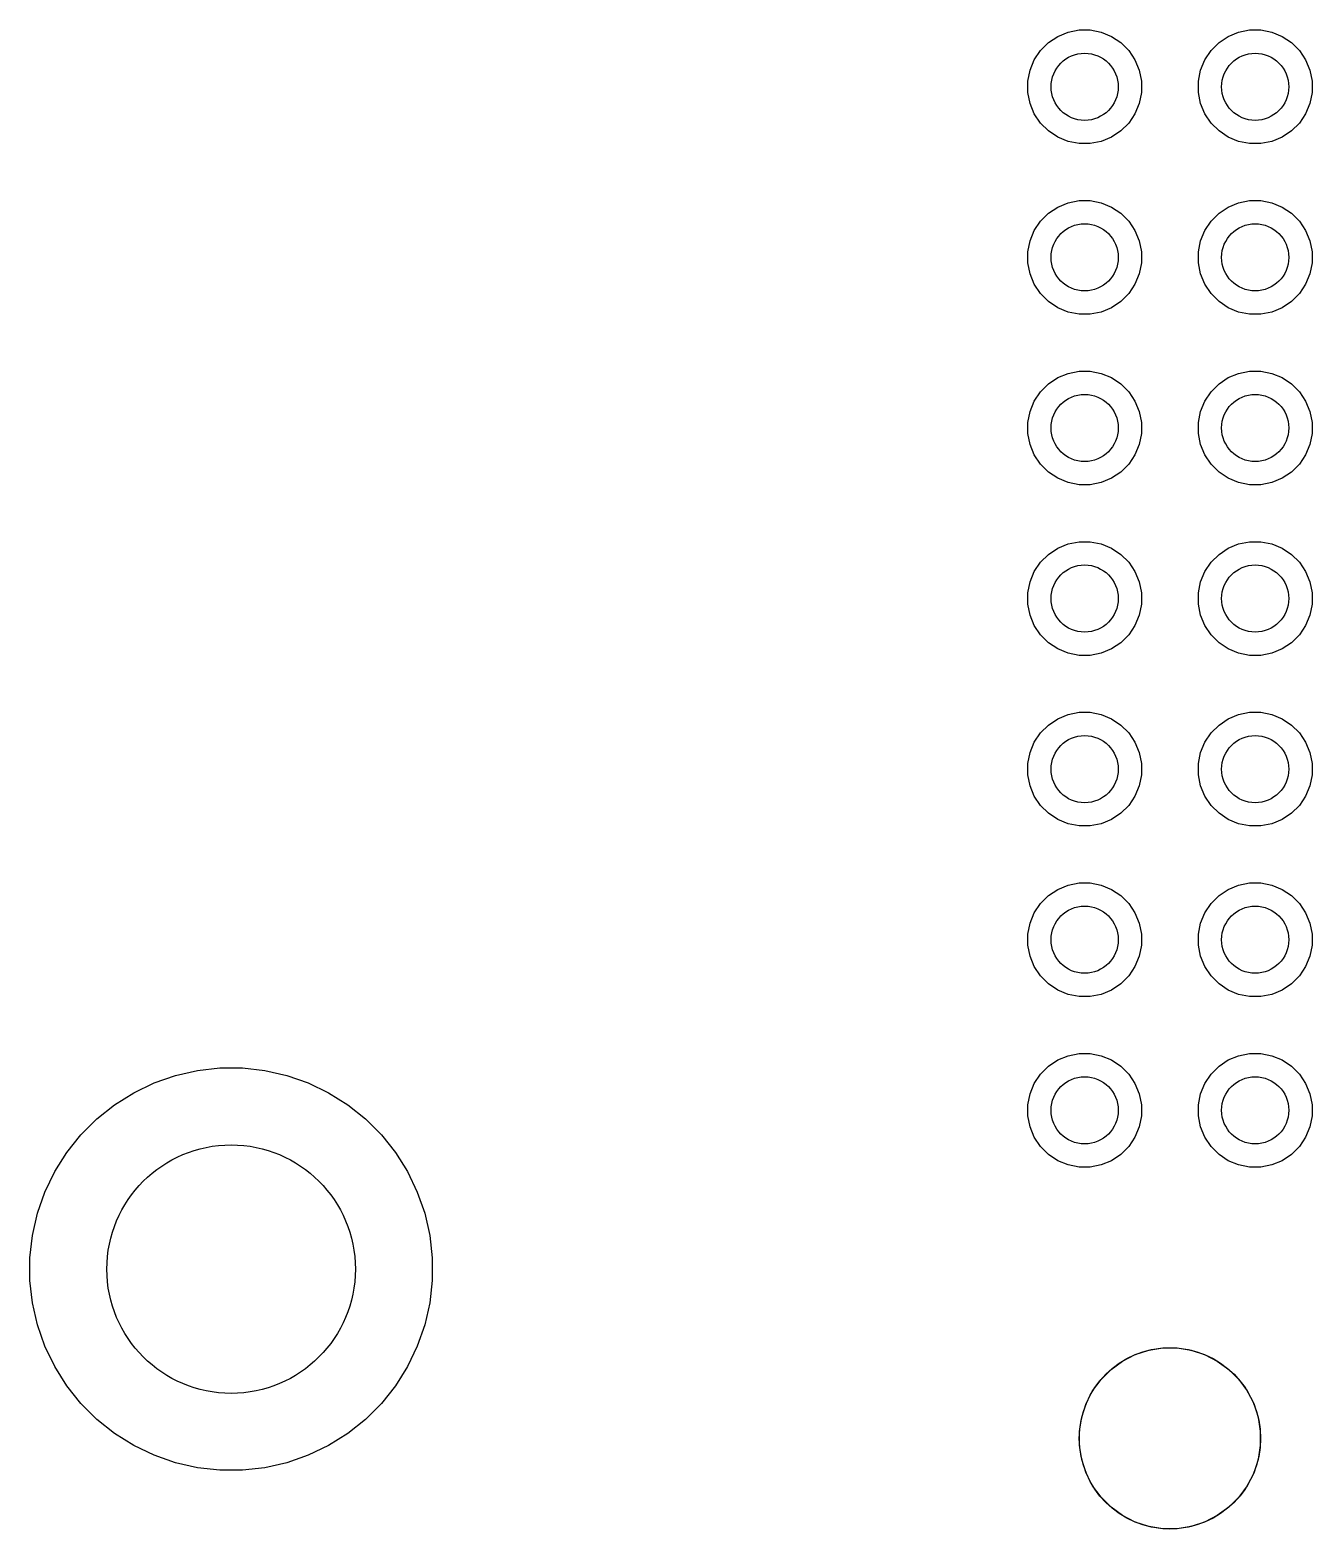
# Model space of a CAD drawing. Header units: inches. Extents: x 0.74 to 7.47, y -5.09 to -0.82.
# Drawn here: x 4.016 to 4.768, y -4.837 to -3.959 of the extents above; entities that cross this region are included whole.
import ezdxf

# ---------------------------------------------------------------- set-up
doc = ezdxf.new("R2010")
doc.units = ezdxf.units.IN
doc.header["$MEASUREMENT"] = 0
doc.layers.add('BLACK', color=250, linetype='CONTINUOUS')

msp = doc.modelspace()

# ---------------------------------------------------------------- linework, layer by layer
at = {"layer": 'BLACK', "linetype": 'CONTINUOUS'}
for p, q in [((4.61302, -3.96608), (4.61848, -3.96244)), ((4.61848, -3.96244), (4.62454, -3.95993)), ((4.62454, -3.95993), (4.63097, -3.95865)), ((4.63097, -3.95865), (4.63753, -3.95865)), ((4.63753, -3.95865), (4.64397, -3.95993)), ((4.64397, -3.95993), (4.65003, -3.96244)), ((4.65003, -3.96244), (4.65548, -3.96608)), ((4.71302, -3.96608), (4.71848, -3.96244)), ((4.71848, -3.96244), (4.72454, -3.95993)), ((4.72454, -3.95993), (4.73097, -3.95865)), ((4.73097, -3.95865), (4.73753, -3.95865)), ((4.73753, -3.95865), (4.74397, -3.95993)), ((4.74397, -3.95993), (4.75003, -3.96244)), ((4.75003, -3.96244), (4.75548, -3.96608)), ((4.60474, -3.97618), (4.60838, -3.97072)), ((4.60838, -3.97072), (4.61302, -3.96608)), ((4.65548, -3.96608), (4.66012, -3.97072)), ((4.66012, -3.97072), (4.66377, -3.97618)), ((4.70474, -3.97618), (4.70838, -3.97072)), ((4.70838, -3.97072), (4.71302, -3.96608)), ((4.75548, -3.96608), (4.76012, -3.97072)), ((4.76012, -3.97072), (4.76377, -3.97618)), ((4.60223, -3.98224), (4.60474, -3.97618)), ((4.66377, -3.97618), (4.66628, -3.98224)), ((4.70223, -3.98224), (4.70474, -3.97618)), ((4.76377, -3.97618), (4.76628, -3.98224)), ((4.60095, -3.98867), (4.60223, -3.98224)), ((4.60095, -3.99523), (4.60095, -3.98867)), ((4.66628, -3.98224), (4.66756, -3.98867)), ((4.66756, -3.98867), (4.66756, -3.99523)), ((4.70095, -3.98867), (4.70223, -3.98224)), ((4.70095, -3.99523), (4.70095, -3.98867)), ((4.76628, -3.98224), (4.76756, -3.98867)), ((4.76756, -3.98867), (4.76756, -3.99523)), ((4.60223, -4.00167), (4.60095, -3.99523)), ((4.66756, -3.99523), (4.66628, -4.00167)), ((4.70223, -4.00167), (4.70095, -3.99523)), ((4.76756, -3.99523), (4.76628, -4.00167)), ((4.60474, -4.00773), (4.60223, -4.00167)), ((4.66628, -4.00167), (4.66377, -4.00773)), ((4.70474, -4.00773), (4.70223, -4.00167)), ((4.76628, -4.00167), (4.76377, -4.00773)), ((4.60838, -4.01318), (4.60474, -4.00773)), ((4.61302, -4.01782), (4.60838, -4.01318)), ((4.66012, -4.01318), (4.65548, -4.01782)), ((4.66377, -4.00773), (4.66012, -4.01318)), ((4.70838, -4.01318), (4.70474, -4.00773)), ((4.71302, -4.01782), (4.70838, -4.01318)), ((4.76012, -4.01318), (4.75548, -4.01782)), ((4.76377, -4.00773), (4.76012, -4.01318)), ((4.61848, -4.02147), (4.61302, -4.01782)), ((4.62454, -4.02398), (4.61848, -4.02147)), ((4.63097, -4.02526), (4.62454, -4.02398)), ((4.64397, -4.02398), (4.63753, -4.02526)), ((4.65003, -4.02147), (4.64397, -4.02398)), ((4.65548, -4.01782), (4.65003, -4.02147)), ((4.71848, -4.02147), (4.71302, -4.01782)), ((4.72454, -4.02398), (4.71848, -4.02147)), ((4.73097, -4.02526), (4.72454, -4.02398)), ((4.74397, -4.02398), (4.73753, -4.02526)), ((4.75003, -4.02147), (4.74397, -4.02398)), ((4.75548, -4.01782), (4.75003, -4.02147)), ((4.63753, -4.02526), (4.63097, -4.02526)), ((4.73753, -4.02526), (4.73097, -4.02526)), ((4.62454, -4.05993), (4.63097, -4.05865)), ((4.63097, -4.05865), (4.63753, -4.05865)), ((4.63753, -4.05865), (4.64397, -4.05993)), ((4.72454, -4.05993), (4.73097, -4.05865)), ((4.73097, -4.05865), (4.73753, -4.05865)), ((4.73753, -4.05865), (4.74397, -4.05993)), ((4.60838, -4.07072), (4.61302, -4.06608)), ((4.61302, -4.06608), (4.61848, -4.06244)), ((4.61848, -4.06244), (4.62454, -4.05993)), ((4.64397, -4.05993), (4.65003, -4.06244)), ((4.65003, -4.06244), (4.65548, -4.06608)), ((4.65548, -4.06608), (4.66012, -4.07072)), ((4.70838, -4.07072), (4.71302, -4.06608)), ((4.71302, -4.06608), (4.71848, -4.06244)), ((4.71848, -4.06244), (4.72454, -4.05993)), ((4.74397, -4.05993), (4.75003, -4.06244)), ((4.75003, -4.06244), (4.75548, -4.06608)), ((4.75548, -4.06608), (4.76012, -4.07072)), ((4.60223, -4.08224), (4.60474, -4.07618)), ((4.60474, -4.07618), (4.60838, -4.07072)), ((4.66012, -4.07072), (4.66377, -4.07618)), ((4.66377, -4.07618), (4.66628, -4.08224)), ((4.70223, -4.08224), (4.70474, -4.07618)), ((4.70474, -4.07618), (4.70838, -4.07072)), ((4.76012, -4.07072), (4.76377, -4.07618)), ((4.76377, -4.07618), (4.76628, -4.08224)), ((4.60095, -4.08867), (4.60223, -4.08224)), ((4.66628, -4.08224), (4.66756, -4.08867)), ((4.70095, -4.08867), (4.70223, -4.08224)), ((4.76628, -4.08224), (4.76756, -4.08867)), ((4.60095, -4.09523), (4.60095, -4.08867)), ((4.66756, -4.08867), (4.66756, -4.09523)), ((4.70095, -4.09523), (4.70095, -4.08867)), ((4.76756, -4.08867), (4.76756, -4.09523)), ((4.60223, -4.10167), (4.60095, -4.09523)), ((4.60474, -4.10773), (4.60223, -4.10167)), ((4.66628, -4.10167), (4.66377, -4.10773)), ((4.66756, -4.09523), (4.66628, -4.10167)), ((4.70223, -4.10167), (4.70095, -4.09523)), ((4.70474, -4.10773), (4.70223, -4.10167)), ((4.76628, -4.10167), (4.76377, -4.10773)), ((4.76756, -4.09523), (4.76628, -4.10167)), ((4.60838, -4.11318), (4.60474, -4.10773)), ((4.66377, -4.10773), (4.66012, -4.11318)), ((4.70838, -4.11318), (4.70474, -4.10773)), ((4.76377, -4.10773), (4.76012, -4.11318)), ((4.61302, -4.11782), (4.60838, -4.11318)), ((4.61848, -4.12147), (4.61302, -4.11782)), ((4.65548, -4.11782), (4.65003, -4.12147)), ((4.66012, -4.11318), (4.65548, -4.11782)), ((4.71302, -4.11782), (4.70838, -4.11318)), ((4.71848, -4.12147), (4.71302, -4.11782)), ((4.75548, -4.11782), (4.75003, -4.12147)), ((4.76012, -4.11318), (4.75548, -4.11782)), ((4.62454, -4.12398), (4.61848, -4.12147)), ((4.63097, -4.12526), (4.62454, -4.12398)), ((4.63753, -4.12526), (4.63097, -4.12526)), ((4.64397, -4.12398), (4.63753, -4.12526)), ((4.65003, -4.12147), (4.64397, -4.12398)), ((4.72454, -4.12398), (4.71848, -4.12147)), ((4.73097, -4.12526), (4.72454, -4.12398)), ((4.73753, -4.12526), (4.73097, -4.12526)), ((4.74397, -4.12398), (4.73753, -4.12526)), ((4.75003, -4.12147), (4.74397, -4.12398)), ((4.61302, -4.16608), (4.61848, -4.16244)), ((4.61848, -4.16244), (4.62454, -4.15993)), ((4.62454, -4.15993), (4.63097, -4.15865)), ((4.63097, -4.15865), (4.63753, -4.15865)), ((4.63753, -4.15865), (4.64397, -4.15993)), ((4.64397, -4.15993), (4.65003, -4.16244)), ((4.65003, -4.16244), (4.65548, -4.16608)), ((4.71302, -4.16608), (4.71848, -4.16244)), ((4.71848, -4.16244), (4.72454, -4.15993)), ((4.72454, -4.15993), (4.73097, -4.15865)), ((4.73097, -4.15865), (4.73753, -4.15865)), ((4.73753, -4.15865), (4.74397, -4.15993)), ((4.74397, -4.15993), (4.75003, -4.16244)), ((4.75003, -4.16244), (4.75548, -4.16608)), ((4.60474, -4.17618), (4.60838, -4.17072)), ((4.60838, -4.17072), (4.61302, -4.16608)), ((4.65548, -4.16608), (4.66012, -4.17072)), ((4.66012, -4.17072), (4.66377, -4.17618)), ((4.70474, -4.17618), (4.70838, -4.17072)), ((4.70838, -4.17072), (4.71302, -4.16608)), ((4.75548, -4.16608), (4.76012, -4.17072)), ((4.76012, -4.17072), (4.76377, -4.17618)), ((4.60095, -4.18867), (4.60223, -4.18224)), ((4.60223, -4.18224), (4.60474, -4.17618)), ((4.66377, -4.17618), (4.66628, -4.18224)), ((4.66628, -4.18224), (4.66756, -4.18867)), ((4.70095, -4.18867), (4.70223, -4.18224)), ((4.70223, -4.18224), (4.70474, -4.17618)), ((4.76377, -4.17618), (4.76628, -4.18224)), ((4.76628, -4.18224), (4.76756, -4.18867)), ((4.60095, -4.19523), (4.60095, -4.18867)), ((4.66756, -4.18867), (4.66756, -4.19523)), ((4.70095, -4.19523), (4.70095, -4.18867)), ((4.76756, -4.18867), (4.76756, -4.19523)), ((4.60223, -4.20167), (4.60095, -4.19523)), ((4.66756, -4.19523), (4.66628, -4.20167)), ((4.70223, -4.20167), (4.70095, -4.19523)), ((4.76756, -4.19523), (4.76628, -4.20167)), ((4.60474, -4.20773), (4.60223, -4.20167)), ((4.60838, -4.21318), (4.60474, -4.20773)), ((4.66377, -4.20773), (4.66012, -4.21318)), ((4.66628, -4.20167), (4.66377, -4.20773)), ((4.70474, -4.20773), (4.70223, -4.20167)), ((4.70838, -4.21318), (4.70474, -4.20773)), ((4.76377, -4.20773), (4.76012, -4.21318)), ((4.76628, -4.20167), (4.76377, -4.20773)), ((4.61302, -4.21782), (4.60838, -4.21318)), ((4.61848, -4.22147), (4.61302, -4.21782)), ((4.65548, -4.21782), (4.65003, -4.22147)), ((4.66012, -4.21318), (4.65548, -4.21782)), ((4.71302, -4.21782), (4.70838, -4.21318)), ((4.71848, -4.22147), (4.71302, -4.21782)), ((4.75548, -4.21782), (4.75003, -4.22147)), ((4.76012, -4.21318), (4.75548, -4.21782)), ((4.62454, -4.22398), (4.61848, -4.22147)), ((4.63097, -4.22526), (4.62454, -4.22398)), ((4.63753, -4.22526), (4.63097, -4.22526)), ((4.64397, -4.22398), (4.63753, -4.22526)), ((4.65003, -4.22147), (4.64397, -4.22398)), ((4.72454, -4.22398), (4.71848, -4.22147)), ((4.73097, -4.22526), (4.72454, -4.22398)), ((4.73753, -4.22526), (4.73097, -4.22526)), ((4.74397, -4.22398), (4.73753, -4.22526)), ((4.75003, -4.22147), (4.74397, -4.22398)), ((4.61848, -4.26244), (4.62454, -4.25993)), ((4.62454, -4.25993), (4.63097, -4.25865)), ((4.63097, -4.25865), (4.63753, -4.25865)), ((4.63753, -4.25865), (4.64397, -4.25993)), ((4.64397, -4.25993), (4.65003, -4.26244)), ((4.71848, -4.26244), (4.72454, -4.25993)), ((4.72454, -4.25993), (4.73097, -4.25865)), ((4.73097, -4.25865), (4.73753, -4.25865)), ((4.73753, -4.25865), (4.74397, -4.25993)), ((4.74397, -4.25993), (4.75003, -4.26244)), ((4.60474, -4.27618), (4.60838, -4.27072)), ((4.60838, -4.27072), (4.61302, -4.26608)), ((4.61302, -4.26608), (4.61848, -4.26244)), ((4.65003, -4.26244), (4.65548, -4.26608)), ((4.65548, -4.26608), (4.66012, -4.27072)), ((4.66012, -4.27072), (4.66377, -4.27618)), ((4.70474, -4.27618), (4.70838, -4.27072)), ((4.70838, -4.27072), (4.71302, -4.26608)), ((4.71302, -4.26608), (4.71848, -4.26244)), ((4.75003, -4.26244), (4.75548, -4.26608)), ((4.75548, -4.26608), (4.76012, -4.27072)), ((4.76012, -4.27072), (4.76377, -4.27618)), ((4.60223, -4.28224), (4.60474, -4.27618)), ((4.66377, -4.27618), (4.66628, -4.28224)), ((4.70223, -4.28224), (4.70474, -4.27618)), ((4.76377, -4.27618), (4.76628, -4.28224)), ((4.60095, -4.28867), (4.60223, -4.28224)), ((4.66628, -4.28224), (4.66756, -4.28867)), ((4.70095, -4.28867), (4.70223, -4.28224)), ((4.76628, -4.28224), (4.76756, -4.28867)), ((4.60095, -4.29523), (4.60095, -4.28867)), ((4.60223, -4.30167), (4.60095, -4.29523)), ((4.66756, -4.29523), (4.66628, -4.30167)), ((4.66756, -4.28867), (4.66756, -4.29523)), ((4.70095, -4.29523), (4.70095, -4.28867)), ((4.70223, -4.30167), (4.70095, -4.29523)), ((4.76756, -4.29523), (4.76628, -4.30167)), ((4.76756, -4.28867), (4.76756, -4.29523)), ((4.60474, -4.30773), (4.60223, -4.30167)), ((4.66628, -4.30167), (4.66377, -4.30773)), ((4.70474, -4.30773), (4.70223, -4.30167)), ((4.76628, -4.30167), (4.76377, -4.30773)), ((4.60838, -4.31318), (4.60474, -4.30773)), ((4.61302, -4.31782), (4.60838, -4.31318)), ((4.66012, -4.31318), (4.65548, -4.31782)), ((4.66377, -4.30773), (4.66012, -4.31318)), ((4.70838, -4.31318), (4.70474, -4.30773)), ((4.71302, -4.31782), (4.70838, -4.31318)), ((4.76012, -4.31318), (4.75548, -4.31782)), ((4.76377, -4.30773), (4.76012, -4.31318)), ((4.61848, -4.32147), (4.61302, -4.31782)), ((4.62454, -4.32398), (4.61848, -4.32147)), ((4.65003, -4.32147), (4.64397, -4.32398)), ((4.65548, -4.31782), (4.65003, -4.32147)), ((4.71848, -4.32147), (4.71302, -4.31782)), ((4.72454, -4.32398), (4.71848, -4.32147)), ((4.75003, -4.32147), (4.74397, -4.32398)), ((4.75548, -4.31782), (4.75003, -4.32147)), ((4.63097, -4.32526), (4.62454, -4.32398)), ((4.63753, -4.32526), (4.63097, -4.32526)), ((4.64397, -4.32398), (4.63753, -4.32526)), ((4.73097, -4.32526), (4.72454, -4.32398)), ((4.73753, -4.32526), (4.73097, -4.32526)), ((4.74397, -4.32398), (4.73753, -4.32526)), ((4.60838, -4.37072), (4.61302, -4.36608)), ((4.61302, -4.36608), (4.61848, -4.36244)), ((4.61848, -4.36244), (4.62454, -4.35993)), ((4.62454, -4.35993), (4.63097, -4.35865)), ((4.63097, -4.35865), (4.63753, -4.35865)), ((4.63753, -4.35865), (4.64397, -4.35993)), ((4.64397, -4.35993), (4.65003, -4.36244)), ((4.65003, -4.36244), (4.65548, -4.36608)), ((4.65548, -4.36608), (4.66012, -4.37072)), ((4.70838, -4.37072), (4.71302, -4.36608)), ((4.71302, -4.36608), (4.71848, -4.36244)), ((4.71848, -4.36244), (4.72454, -4.35993)), ((4.72454, -4.35993), (4.73097, -4.35865)), ((4.73097, -4.35865), (4.73753, -4.35865)), ((4.73753, -4.35865), (4.74397, -4.35993)), ((4.74397, -4.35993), (4.75003, -4.36244)), ((4.75003, -4.36244), (4.75548, -4.36608)), ((4.75548, -4.36608), (4.76012, -4.37072)), ((4.60223, -4.38224), (4.60474, -4.37618)), ((4.60474, -4.37618), (4.60838, -4.37072)), ((4.66012, -4.37072), (4.66377, -4.37618)), ((4.66377, -4.37618), (4.66628, -4.38224)), ((4.70223, -4.38224), (4.70474, -4.37618)), ((4.70474, -4.37618), (4.70838, -4.37072)), ((4.76012, -4.37072), (4.76377, -4.37618)), ((4.76377, -4.37618), (4.76628, -4.38224)), ((4.60095, -4.38867), (4.60223, -4.38224)), ((4.66628, -4.38224), (4.66756, -4.38867)), ((4.70095, -4.38867), (4.70223, -4.38224)), ((4.76628, -4.38224), (4.76756, -4.38867)), ((4.60095, -4.39523), (4.60095, -4.38867)), ((4.66756, -4.38867), (4.66756, -4.39523)), ((4.70095, -4.39523), (4.70095, -4.38867)), ((4.76756, -4.38867), (4.76756, -4.39523)), ((4.60223, -4.40167), (4.60095, -4.39523)), ((4.60474, -4.40773), (4.60223, -4.40167)), ((4.66628, -4.40167), (4.66377, -4.40773)), ((4.66756, -4.39523), (4.66628, -4.40167)), ((4.70223, -4.40167), (4.70095, -4.39523)), ((4.70474, -4.40773), (4.70223, -4.40167)), ((4.76628, -4.40167), (4.76377, -4.40773)), ((4.76756, -4.39523), (4.76628, -4.40167)), ((4.60838, -4.41318), (4.60474, -4.40773)), ((4.66377, -4.40773), (4.66012, -4.41318)), ((4.70838, -4.41318), (4.70474, -4.40773)), ((4.76377, -4.40773), (4.76012, -4.41318)), ((4.61302, -4.41782), (4.60838, -4.41318)), ((4.61848, -4.42147), (4.61302, -4.41782)), ((4.65548, -4.41782), (4.65003, -4.42147)), ((4.66012, -4.41318), (4.65548, -4.41782)), ((4.71302, -4.41782), (4.70838, -4.41318)), ((4.71848, -4.42147), (4.71302, -4.41782)), ((4.75548, -4.41782), (4.75003, -4.42147)), ((4.76012, -4.41318), (4.75548, -4.41782)), ((4.62454, -4.42398), (4.61848, -4.42147)), ((4.63097, -4.42526), (4.62454, -4.42398)), ((4.63753, -4.42526), (4.63097, -4.42526)), ((4.64397, -4.42398), (4.63753, -4.42526)), ((4.65003, -4.42147), (4.64397, -4.42398)), ((4.72454, -4.42398), (4.71848, -4.42147)), ((4.73097, -4.42526), (4.72454, -4.42398)), ((4.73753, -4.42526), (4.73097, -4.42526)), ((4.74397, -4.42398), (4.73753, -4.42526)), ((4.75003, -4.42147), (4.74397, -4.42398)), ((4.61302, -4.46608), (4.61848, -4.46244)), ((4.61848, -4.46244), (4.62454, -4.45993)), ((4.62454, -4.45993), (4.63097, -4.45865)), ((4.63097, -4.45865), (4.63753, -4.45865)), ((4.63753, -4.45865), (4.64397, -4.45993)), ((4.64397, -4.45993), (4.65003, -4.46244)), ((4.65003, -4.46244), (4.65548, -4.46608)), ((4.71302, -4.46608), (4.71848, -4.46244)), ((4.71848, -4.46244), (4.72454, -4.45993)), ((4.72454, -4.45993), (4.73097, -4.45865)), ((4.73097, -4.45865), (4.73753, -4.45865)), ((4.73753, -4.45865), (4.74397, -4.45993)), ((4.74397, -4.45993), (4.75003, -4.46244)), ((4.75003, -4.46244), (4.75548, -4.46608)), ((4.60474, -4.47618), (4.60838, -4.47072)), ((4.60838, -4.47072), (4.61302, -4.46608)), ((4.65548, -4.46608), (4.66012, -4.47072)), ((4.66012, -4.47072), (4.66377, -4.47618)), ((4.70474, -4.47618), (4.70838, -4.47072)), ((4.70838, -4.47072), (4.71302, -4.46608)), ((4.75548, -4.46608), (4.76012, -4.47072)), ((4.76012, -4.47072), (4.76377, -4.47618)), ((4.60223, -4.48224), (4.60474, -4.47618)), ((4.66377, -4.47618), (4.66628, -4.48224)), ((4.70223, -4.48224), (4.70474, -4.47618)), ((4.76377, -4.47618), (4.76628, -4.48224)), ((4.60095, -4.48867), (4.60223, -4.48224)), ((4.60095, -4.49523), (4.60095, -4.48867)), ((4.66628, -4.48224), (4.66756, -4.48867)), ((4.66756, -4.48867), (4.66756, -4.49523)), ((4.70095, -4.48867), (4.70223, -4.48224)), ((4.70095, -4.49523), (4.70095, -4.48867)), ((4.76628, -4.48224), (4.76756, -4.48867)), ((4.76756, -4.48867), (4.76756, -4.49523)), ((4.60223, -4.50167), (4.60095, -4.49523)), ((4.66756, -4.49523), (4.66628, -4.50167)), ((4.70223, -4.50167), (4.70095, -4.49523)), ((4.76756, -4.49523), (4.76628, -4.50167)), ((4.60474, -4.50773), (4.60223, -4.50167)), ((4.60838, -4.51318), (4.60474, -4.50773)), ((4.66377, -4.50773), (4.66012, -4.51318)), ((4.66628, -4.50167), (4.66377, -4.50773)), ((4.70474, -4.50773), (4.70223, -4.50167)), ((4.70838, -4.51318), (4.70474, -4.50773)), ((4.76377, -4.50773), (4.76012, -4.51318)), ((4.76628, -4.50167), (4.76377, -4.50773)), ((4.61302, -4.51782), (4.60838, -4.51318)), ((4.66012, -4.51318), (4.65548, -4.51782)), ((4.71302, -4.51782), (4.70838, -4.51318)), ((4.76012, -4.51318), (4.75548, -4.51782)), ((4.61848, -4.52147), (4.61302, -4.51782)), ((4.62454, -4.52398), (4.61848, -4.52147)), ((4.63097, -4.52526), (4.62454, -4.52398)), ((4.63753, -4.52526), (4.63097, -4.52526)), ((4.64397, -4.52398), (4.63753, -4.52526)), ((4.65003, -4.52147), (4.64397, -4.52398)), ((4.65548, -4.51782), (4.65003, -4.52147)), ((4.71848, -4.52147), (4.71302, -4.51782)), ((4.72454, -4.52398), (4.71848, -4.52147)), ((4.73097, -4.52526), (4.72454, -4.52398)), ((4.73753, -4.52526), (4.73097, -4.52526)), ((4.74397, -4.52398), (4.73753, -4.52526)), ((4.75003, -4.52147), (4.74397, -4.52398)), ((4.75548, -4.51782), (4.75003, -4.52147)), ((4.61848, -4.56244), (4.62454, -4.55993)), ((4.62454, -4.55993), (4.63097, -4.55865)), ((4.63097, -4.55865), (4.63753, -4.55865)), ((4.63753, -4.55865), (4.64397, -4.55993)), ((4.64397, -4.55993), (4.65003, -4.56244)), ((4.71848, -4.56244), (4.72454, -4.55993)), ((4.72454, -4.55993), (4.73097, -4.55865)), ((4.73097, -4.55865), (4.73753, -4.55865)), ((4.73753, -4.55865), (4.74397, -4.55993)), ((4.74397, -4.55993), (4.75003, -4.56244)), ((4.10116, -4.57155), (4.11407, -4.5686)), ((4.11407, -4.5686), (4.12724, -4.56711)), ((4.12724, -4.56711), (4.14048, -4.56711)), ((4.14048, -4.56711), (4.15364, -4.5686)), ((4.15364, -4.5686), (4.16656, -4.57155)), ((4.60838, -4.57072), (4.61302, -4.56608)), ((4.61302, -4.56608), (4.61848, -4.56244)), ((4.65003, -4.56244), (4.65548, -4.56608)), ((4.65548, -4.56608), (4.66012, -4.57072)), ((4.70838, -4.57072), (4.71302, -4.56608)), ((4.71302, -4.56608), (4.71848, -4.56244)), ((4.75003, -4.56244), (4.75548, -4.56608)), ((4.75548, -4.56608), (4.76012, -4.57072)), ((4.07673, -4.58167), (4.08866, -4.57592)), ((4.08866, -4.57592), (4.10116, -4.57155)), ((4.16656, -4.57155), (4.17906, -4.57592)), ((4.17906, -4.57592), (4.19099, -4.58167)), ((4.60223, -4.58224), (4.60474, -4.57618)), ((4.60474, -4.57618), (4.60838, -4.57072)), ((4.66012, -4.57072), (4.66377, -4.57618)), ((4.66377, -4.57618), (4.66628, -4.58224)), ((4.70223, -4.58224), (4.70474, -4.57618)), ((4.70474, -4.57618), (4.70838, -4.57072)), ((4.76012, -4.57072), (4.76377, -4.57618)), ((4.76377, -4.57618), (4.76628, -4.58224)), ((4.06551, -4.58871), (4.07673, -4.58167)), ((4.19099, -4.58167), (4.20221, -4.58871)), ((4.60095, -4.58867), (4.60223, -4.58224)), ((4.66628, -4.58224), (4.66756, -4.58867)), ((4.70095, -4.58867), (4.70223, -4.58224)), ((4.76628, -4.58224), (4.76756, -4.58867)), ((4.05516, -4.59697), (4.06551, -4.58871)), ((4.20221, -4.58871), (4.21256, -4.59697)), ((4.60095, -4.59523), (4.60095, -4.58867)), ((4.60223, -4.60167), (4.60095, -4.59523)), ((4.66756, -4.59523), (4.66628, -4.60167)), ((4.66756, -4.58867), (4.66756, -4.59523)), ((4.70095, -4.59523), (4.70095, -4.58867)), ((4.70223, -4.60167), (4.70095, -4.59523)), ((4.76756, -4.59523), (4.76628, -4.60167)), ((4.76756, -4.58867), (4.76756, -4.59523)), ((4.04579, -4.60634), (4.05516, -4.59697)), ((4.21256, -4.59697), (4.22193, -4.60634)), ((4.60474, -4.60773), (4.60223, -4.60167)), ((4.66628, -4.60167), (4.66377, -4.60773)), ((4.70474, -4.60773), (4.70223, -4.60167)), ((4.76628, -4.60167), (4.76377, -4.60773)), ((4.03753, -4.61669), (4.04579, -4.60634)), ((4.22193, -4.60634), (4.23018, -4.61669)), ((4.60838, -4.61318), (4.60474, -4.60773)), ((4.61302, -4.61782), (4.60838, -4.61318)), ((4.66012, -4.61318), (4.65548, -4.61782)), ((4.66377, -4.60773), (4.66012, -4.61318)), ((4.70838, -4.61318), (4.70474, -4.60773)), ((4.71302, -4.61782), (4.70838, -4.61318)), ((4.76012, -4.61318), (4.75548, -4.61782)), ((4.76377, -4.60773), (4.76012, -4.61318)), ((4.03049, -4.62791), (4.03753, -4.61669)), ((4.23018, -4.61669), (4.23723, -4.62791)), ((4.61848, -4.62147), (4.61302, -4.61782)), ((4.62454, -4.62398), (4.61848, -4.62147)), ((4.65003, -4.62147), (4.64397, -4.62398)), ((4.65548, -4.61782), (4.65003, -4.62147)), ((4.71848, -4.62147), (4.71302, -4.61782)), ((4.72454, -4.62398), (4.71848, -4.62147)), ((4.75003, -4.62147), (4.74397, -4.62398)), ((4.75548, -4.61782), (4.75003, -4.62147)), ((4.02474, -4.63984), (4.03049, -4.62791)), ((4.23723, -4.62791), (4.24298, -4.63984)), ((4.63097, -4.62526), (4.62454, -4.62398)), ((4.63753, -4.62526), (4.63097, -4.62526)), ((4.64397, -4.62398), (4.63753, -4.62526)), ((4.73097, -4.62526), (4.72454, -4.62398)), ((4.73753, -4.62526), (4.73097, -4.62526)), ((4.74397, -4.62398), (4.73753, -4.62526)), ((4.02036, -4.65234), (4.02474, -4.63984)), ((4.24298, -4.63984), (4.24735, -4.65234)), ((4.01742, -4.66526), (4.02036, -4.65234)), ((4.24735, -4.65234), (4.2503, -4.66526)), ((4.01593, -4.67842), (4.01742, -4.66526)), ((4.2503, -4.66526), (4.25178, -4.67842)), ((4.01593, -4.69166), (4.01593, -4.67842)), ((4.25178, -4.67842), (4.25178, -4.69166)), ((4.01742, -4.70482), (4.01593, -4.69166)), ((4.25178, -4.69166), (4.2503, -4.70482)), ((4.02036, -4.71774), (4.01742, -4.70482)), ((4.2503, -4.70482), (4.24735, -4.71774)), ((4.02474, -4.73024), (4.02036, -4.71774)), ((4.24735, -4.71774), (4.24298, -4.73024)), ((4.03049, -4.74217), (4.02474, -4.73024)), ((4.24298, -4.73024), (4.23723, -4.74217)), ((4.65648, -4.73893), (4.66391, -4.73515)), ((4.66391, -4.73515), (4.67184, -4.73257)), ((4.67184, -4.73257), (4.68008, -4.73127)), ((4.68008, -4.73127), (4.68842, -4.73127)), ((4.68842, -4.73127), (4.69666, -4.73257)), ((4.69666, -4.73257), (4.70459, -4.73515)), ((4.70459, -4.73515), (4.71202, -4.73893)), ((4.03753, -4.75339), (4.03049, -4.74217)), ((4.23723, -4.74217), (4.23018, -4.75339)), ((4.64384, -4.74973), (4.64973, -4.74384)), ((4.64973, -4.74384), (4.65648, -4.73893)), ((4.71202, -4.73893), (4.71877, -4.74384)), ((4.71877, -4.74384), (4.72467, -4.74973)), ((4.04579, -4.76374), (4.03753, -4.75339)), ((4.23018, -4.75339), (4.22193, -4.76374)), ((4.63893, -4.75648), (4.64384, -4.74973)), ((4.72467, -4.74973), (4.72957, -4.75648)), ((4.63515, -4.76391), (4.63893, -4.75648)), ((4.72957, -4.75648), (4.73336, -4.76391)), ((4.05516, -4.77311), (4.04579, -4.76374)), ((4.22193, -4.76374), (4.21256, -4.77311)), ((4.63257, -4.77184), (4.63515, -4.76391)), ((4.73336, -4.76391), (4.73593, -4.77184)), ((4.06551, -4.78137), (4.05516, -4.77311)), ((4.21256, -4.77311), (4.20221, -4.78137)), ((4.63127, -4.78008), (4.63257, -4.77184)), ((4.63127, -4.78842), (4.63127, -4.78008)), ((4.73593, -4.77184), (4.73724, -4.78008)), ((4.73724, -4.78008), (4.73724, -4.78842)), ((4.07673, -4.78841), (4.06551, -4.78137)), ((4.08866, -4.79416), (4.07673, -4.78841)), ((4.19099, -4.78841), (4.17906, -4.79416)), ((4.20221, -4.78137), (4.19099, -4.78841)), ((4.63257, -4.79666), (4.63127, -4.78842)), ((4.73724, -4.78842), (4.73593, -4.79666)), ((4.10116, -4.79853), (4.08866, -4.79416)), ((4.17906, -4.79416), (4.16656, -4.79853)), ((4.63515, -4.80459), (4.63257, -4.79666)), ((4.73593, -4.79666), (4.73336, -4.80459)), ((4.11407, -4.80148), (4.10116, -4.79853)), ((4.12724, -4.80296), (4.11407, -4.80148)), ((4.14048, -4.80296), (4.12724, -4.80296)), ((4.15364, -4.80148), (4.14048, -4.80296)), ((4.16656, -4.79853), (4.15364, -4.80148)), ((4.63893, -4.81202), (4.63515, -4.80459)), ((4.73336, -4.80459), (4.72957, -4.81202)), ((4.64384, -4.81877), (4.63893, -4.81202)), ((4.72957, -4.81202), (4.72467, -4.81877)), ((4.64973, -4.82467), (4.64384, -4.81877)), ((4.72467, -4.81877), (4.71877, -4.82467)), ((4.65648, -4.82957), (4.64973, -4.82467)), ((4.66391, -4.83336), (4.65648, -4.82957)), ((4.71202, -4.82957), (4.70459, -4.83336)), ((4.71877, -4.82467), (4.71202, -4.82957)), ((4.67184, -4.83593), (4.66391, -4.83336)), ((4.68008, -4.83724), (4.67184, -4.83593)), ((4.68842, -4.83724), (4.68008, -4.83724)), ((4.69666, -4.83593), (4.68842, -4.83724)), ((4.70459, -4.83336), (4.69666, -4.83593))]:
    msp.add_line(p, q, dxfattribs=at)
at = {"layer": 'BLACK'}
for centre, radius in [((4.63425, -3.99195), 0.01969), ((4.73425, -3.99195), 0.01969), ((4.63425, -4.09195), 0.01969), ((4.73425, -4.09195), 0.01969), ((4.63425, -4.19195), 0.01969), ((4.73425, -4.19195), 0.01969), ((4.63425, -4.29195), 0.01969), ((4.73425, -4.29195), 0.01969), ((4.63425, -4.39195), 0.01969), ((4.73425, -4.39195), 0.01969), ((4.63425, -4.49195), 0.01969), ((4.73425, -4.49195), 0.01969), ((4.63425, -4.59195), 0.01969), ((4.73425, -4.59195), 0.01969), ((4.13386, -4.68504), 0.07283), ((4.68425, -4.78425), 0.05315), ((4.68425, -4.78425), 0.05315)]:
    msp.add_circle(centre, radius, dxfattribs=at)
at = {"layer": 'WHITE'}
for centre, radius in [((4.63425, -3.99195), 0.01969), ((4.73425, -3.99195), 0.01969), ((4.63425, -4.09195), 0.01969), ((4.73425, -4.09195), 0.01969), ((4.63425, -4.19195), 0.01969), ((4.73425, -4.19195), 0.01969), ((4.63425, -4.29195), 0.01969), ((4.73425, -4.29195), 0.01969), ((4.63425, -4.39195), 0.01969), ((4.73425, -4.39195), 0.01969), ((4.63425, -4.49195), 0.01969), ((4.73425, -4.49195), 0.01969), ((4.63425, -4.59195), 0.01969), ((4.73425, -4.59195), 0.01969), ((4.13386, -4.68504), 0.07283)]:
    msp.add_circle(centre, radius, dxfattribs=at)

doc.saveas('drawing.dxf')
